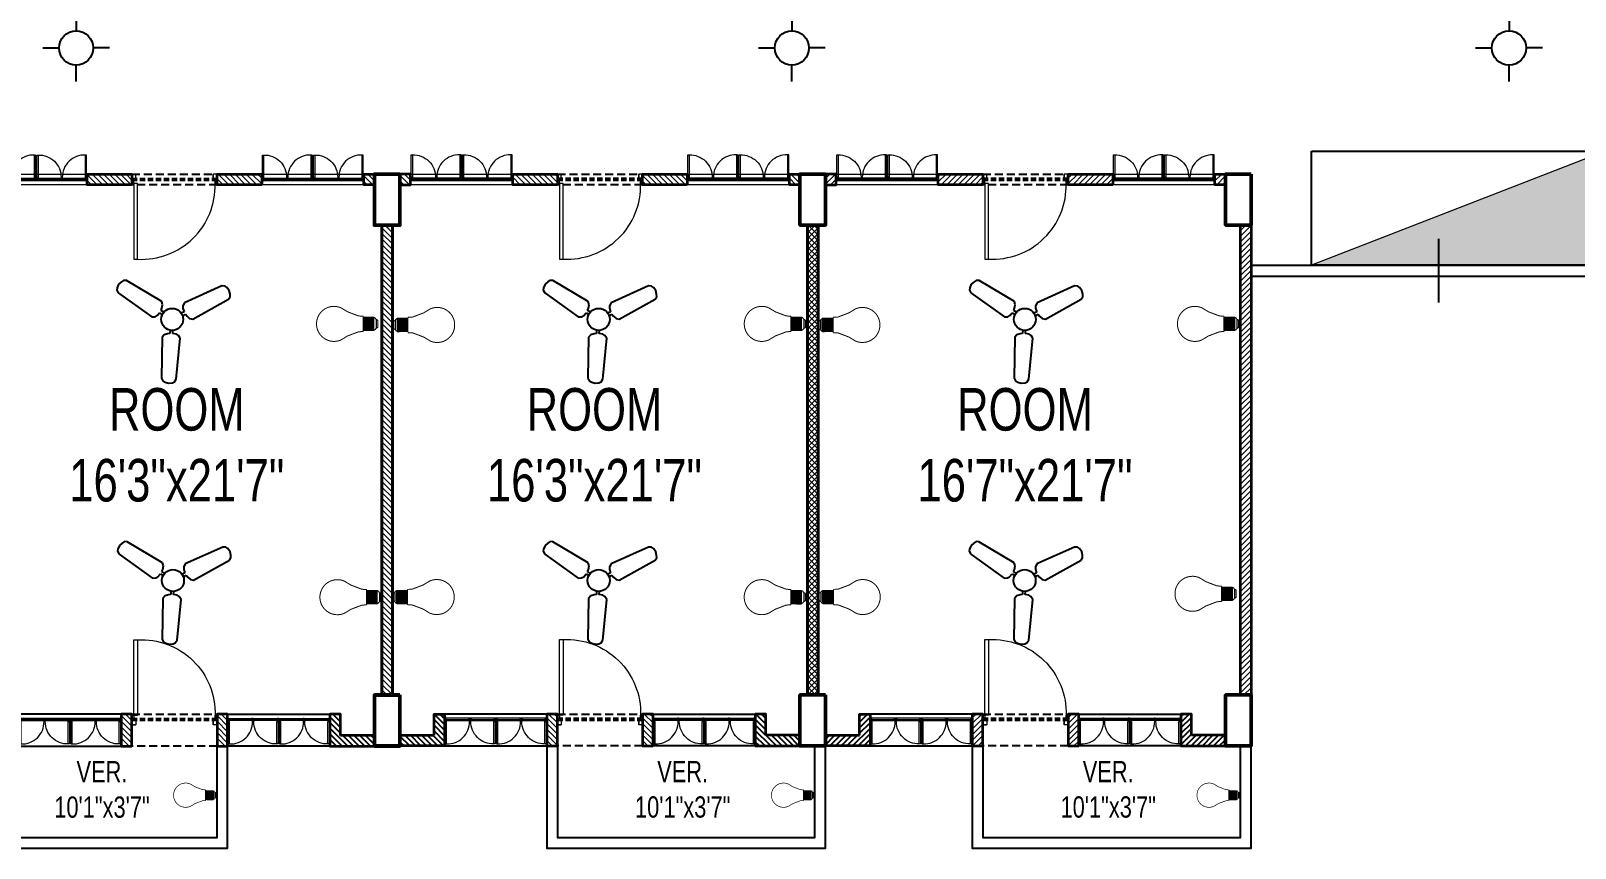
# Model space of a CAD drawing. Header units: inches. Extents: x -20263 to 10253, y -4567 to 3195.
# Drawn here: x 1407 to 2133, y 13 to 398 of the extents above; entities that cross this region are included whole.
import ezdxf

# ---------------------------------------------------------------- set-up
doc = ezdxf.new("R2010")
doc.units = ezdxf.units.IN
doc.header["$MEASUREMENT"] = 0
doc.linetypes.add('ACAD_ISO02W100', pattern=[15, 12, -3])
doc.linetypes.add('DASHED2', pattern=[0.375, 0.25, -0.125])
for name, color, linetype, lineweight in [('A-TEXT', 7, 'Continuous', 5), ('ar-DOOR-WOOD', 44, 'Continuous', 0), ('Main Wall', 250, 'Continuous', 13), ('walll', 7, 'Continuous', 30)]:
    doc.layers.add(name, color=color, linetype=linetype, lineweight=lineweight)
doc.layers.add('hatch brick', color=32, linetype='Continuous', lineweight=0, transparency=0.4)
doc.layers.add('liveline', color=1, linetype='Continuous')
doc.styles.add('SIMPLE', font='romantic.ttf')
pattern_1 = [(45, (-53754.3553, -18626.6694), (-1.325825215, 1.325825215), [])]
pattern_2 = [(45, (-53819.8553, -18628.6694), (-1.325825215, 1.325825215), [])]
pattern_3 = [(45, (-53823.3553, -18628.6694), (-1.325825215, 1.325825215), [])]
pattern_4 = [(45, (-53837.8553, -18628.6694), (-1.325825215, 1.325825215), [])]
pattern_5 = [(45, (-53822.144, -18628.6694), (-1.325825215, 1.325825215), [])]
pattern_6 = [(45, (-53828.3553, -18880.6694), (-1.325825215, 1.325825215), [])]
pattern_7 = [(45, (-53709.3553, -18626.6694), (-1.325825215, 1.325825215), [])]

# ---------------------------------------------------------------- blocks, each defined once
blk = doc.blocks.new('DOOR_45')
at = {"layer": 'ar-DOOR-WOOD'}
for p, q in [((-11008.75, 15426.44), (-11008.75, 15424.44)), ((-10968.75, 15426.44), (-11008.75, 15426.44)), ((-11008.75, 15424.44), (-10968.75, 15424.44)), ((-10968.75, 15427.44), (-10963.75, 15427.44)), ((-10968.75, 15427.44), (-10968.75, 15426.44)), ((-10968.75, 15424.44), (-10968.75, 15426.44)), ((-10968.75, 15426.44), (-10966.75, 15426.44)), ((-10966.75, 15426.44), (-10966.75, 15425.44)), ((-10966.75, 15425.44), (-10963.75, 15425.44)), ((-10963.75, 15427.44), (-10963.75, 15425.44)), ((-10968.75, 15382.44), (-10968.75, 15383.44)), ((-10968.75, 15383.44), (-10966.75, 15383.44)), ((-10966.75, 15384.44), (-10963.75, 15384.44)), ((-10966.75, 15383.44), (-10966.75, 15384.44)), ((-10963.75, 15382.44), (-10963.75, 15384.44)), ((-10968.75, 15382.44), (-10963.75, 15382.44))]:
    blk.add_line(p, q, dxfattribs=at)
for points in [[(-10968.75, 15426.44), (-11008.75, 15426.44), (-11008.75, 15424.44), (-10968.75, 15424.44)], [(-10963.75, 15427.44), (-10968.75, 15427.44), (-10968.75, 15426.44), (-10966.75, 15426.44), (-10966.75, 15425.44), (-10963.75, 15425.44)], [(-10968.75, 15383.44), (-10968.75, 15382.44), (-10963.75, 15382.44), (-10963.75, 15384.44), (-10966.75, 15384.44), (-10966.75, 15383.44)]]:
    blk.add_lwpolyline(points, close=True, dxfattribs=at)
blk.add_arc((-10969.89, 15422.35), 38.92, 176.90834, 271.67702, dxfattribs=at)
blk = doc.blocks.new('DOOR_40')
at = {"layer": 'ar-DOOR-WOOD'}
for p, q in [((-11029.1, 15421.4), (-11064.1, 15421.4)), ((-11064.1, 15421.4), (-11064.1, 15419.4)), ((-11064.1, 15419.4), (-11029.1, 15419.4)), ((-11029.1, 15422.4), (-11024.1, 15422.4)), ((-11029.1, 15422.4), (-11029.1, 15421.4)), ((-11029.1, 15419.4), (-11029.1, 15421.4)), ((-11029.1, 15421.4), (-11027.1, 15421.4)), ((-11027.1, 15421.4), (-11027.1, 15420.4)), ((-11027.1, 15420.4), (-11024.1, 15420.4)), ((-11024.1, 15422.4), (-11024.1, 15420.4)), ((-11029.1, 15383.4), (-11027.1, 15383.4)), ((-11029.1, 15382.4), (-11029.1, 15383.4)), ((-11029.1, 15382.4), (-11024.1, 15382.4)), ((-11027.1, 15383.4), (-11027.1, 15384.4)), ((-11027.1, 15384.4), (-11024.1, 15384.4)), ((-11024.1, 15382.4), (-11024.1, 15384.4))]:
    blk.add_line(p, q, dxfattribs=at)
blk.add_arc((-11029.4, 15418.2), 34.8, 178.03, 270.3561, dxfattribs=at)
blk = doc.blocks.new('room 1')
h = blk.add_hatch()
h.set_pattern_fill('ANSI31', color=256, scale=15)
h.paths.add_polyline_path([(1498318.01, 133229.01), (1498318.01, 133219.01), (1498323.01, 133219.01), (1498323.01, 133234.01), (1498302.01, 133234.01), (1498302.01, 133229.01), (1498302.01, 133229.01)])
h = blk.add_hatch()
h.set_pattern_fill('ANSI31', color=256, scale=15)
h.paths.add_polyline_path([(1498474.01, 133229.01), (1498474.01, 133219.01), (1498469.01, 133219.01), (1498469.01, 133234.01), (1498490.01, 133234.01), (1498490.01, 133229.01), (1498490.01, 133229.01)])
at = {"layer": 'hatch brick'}
h = blk.add_hatch(dxfattribs=at)
h.set_pattern_fill('ANSI31', color=256, scale=15)
h.set_pattern_definition([(45, (69, 2), (-1.3258252147, 1.3258252147), [])])
h.paths.add_polyline_path([(1498376.01, 133234.01), (1498376.01, 133219.01), (1498376.01, 133219.01), (1498371.01, 133219.01), (1498371.01, 133234.01)])
h = blk.add_hatch(dxfattribs=at)
h.set_pattern_fill('ANSI31', color=256, scale=15)
h.set_pattern_definition([(45, (114, 2), (-1.3258252147, 1.3258252147), [])])
h.paths.add_polyline_path([(1498421.01, 133234.01), (1498421.01, 133219.01), (1498421.01, 133219.01), (1498416.01, 133219.01), (1498416.01, 133234.01)])
h = blk.add_hatch(dxfattribs=at)
h.set_pattern_fill('ANSI31', color=256, scale=15)
h.paths.add_polyline_path([(1498298.51, 132989.01), (1498293.51, 132989.01), (1498293.51, 133210.01), (1498298.51, 133210.01)])
h = blk.add_hatch(dxfattribs=at)
h.set_pattern_fill('ANSI31', color=256, scale=15)
h.paths.add_polyline_path([(1498493.51, 132989.01), (1498498.51, 132989.01), (1498498.51, 133210.01), (1498493.51, 133210.01)])
h = blk.add_hatch(dxfattribs=at)
h.set_pattern_fill('ANSI31', color=256, scale=15)
h.set_pattern_definition([(45, (-14.5, 0), (-1.3258252147, 1.3258252147), [])])
h.paths.add_polyline_path([(1498302.01, 132970.01), (1498307.01, 132970.01), (1498307.01, 132965.01), (1498302.01, 132965.01)])
h = blk.add_hatch(dxfattribs=at)
h.set_pattern_fill('ANSI31', color=256, scale=15)
h.set_pattern_definition([(45, (-5, -252), (-1.3258252147, 1.3258252147), [])])
h.paths.add_polyline_path([(1498376.01, 132970.01), (1498355.01, 132970.01), (1498355.01, 132965.01), (1498376.01, 132965.01)])
h = blk.add_hatch(dxfattribs=at)
h.set_pattern_fill('ANSI31', color=256, scale=15)
h.set_pattern_definition([(45, (1.2113, 4e-09), (-1.3258252147, 1.3258252147), [])])
h.paths.add_polyline_path([(1498437.01, 132970.01), (1498416.01, 132970.01), (1498416.01, 132965.01), (1498437.01, 132965.01)])
h = blk.add_hatch(dxfattribs=at)
h.set_pattern_fill('ANSI31', color=256, scale=15)
h.paths.add_polyline_path([(1498490.01, 132970.01), (1498485.01, 132970.01), (1498485.01, 132965.01), (1498490.01, 132965.01)])
for points in [[(1498323.01, 133234.01), (1498371.01, 133234.01), (1498371.01, 133219.01), (1498323.01, 133219.01)], [(1498469.01, 133234.01), (1498421.01, 133234.01), (1498421.01, 133219.01), (1498469.01, 133219.01)]]:
    blk.add_lwpolyline(points, close=True)
at = {"linetype": 'DASHED2', "ltscale": 15}
for points in [[(1498376.01, 133219.01), (1498416.01, 133219.01), (1498416.01, 133234.01), (1498376.01, 133234.01)], [(1498376.01, 132965.01), (1498416.01, 132965.01), (1498416.01, 132970.01), (1498376.01, 132970.01)]]:
    blk.add_lwpolyline(points, close=True, dxfattribs=at)
at = {"layer": 'Main Wall', "color": 1, "lineweight": 50}
for points in [[(1498302.01, 133210.01), (1498290.01, 133210.01), (1498290.01, 133234.01), (1498302.01, 133234.01), (1498302.01, 133210.01)], [(1498502.01, 133210.01), (1498490.01, 133210.01), (1498490.01, 133234.01), (1498502.01, 133234.01), (1498502.01, 133210.01)], [(1498302.01, 132965.01), (1498290.01, 132965.01), (1498290.01, 132989.01), (1498302.01, 132989.01), (1498302.01, 132965.01)], [(1498502.01, 132965.01), (1498490.01, 132965.01), (1498490.01, 132989.01), (1498502.01, 132989.01), (1498502.01, 132965.01)]]:
    blk.add_lwpolyline(points, dxfattribs=at)
at = {"layer": 'Main Wall', "lineweight": 35}
for points in [[(1498318.01, 133229.01), (1498318.01, 133219.01), (1498323.01, 133219.01), (1498323.01, 133234.01), (1498302.01, 133234.01), (1498302.01, 133229.01), (1498302.01, 133229.01), (1498302.01, 133229.01), (1498318.01, 133229.01)], [(1498474.01, 133229.01), (1498474.01, 133219.01), (1498469.01, 133219.01), (1498469.01, 133234.01), (1498490.01, 133234.01), (1498490.01, 133229.01), (1498490.01, 133229.01), (1498490.01, 133229.01), (1498474.01, 133229.01)], [(1498376.01, 132970.01), (1498376.01, 132970.01), (1498355.01, 132970.01), (1498355.01, 132965.01), (1498376.01, 132965.01), (1498376.01, 132970.01)]]:
    blk.add_lwpolyline(points, dxfattribs=at)
for points in [[(1498376.01, 133234.01), (1498376.01, 133219.01), (1498376.01, 133219.01), (1498376.01, 133219.01), (1498371.01, 133219.01), (1498371.01, 133234.01)], [(1498421.01, 133234.01), (1498421.01, 133219.01), (1498421.01, 133219.01), (1498421.01, 133219.01), (1498416.01, 133219.01), (1498416.01, 133234.01)], [(1498298.51, 132989.01), (1498293.51, 132989.01), (1498293.51, 133210.01), (1498298.51, 133210.01)], [(1498493.51, 132989.01), (1498498.51, 132989.01), (1498498.51, 133210.01), (1498493.51, 133210.01)], [(1498302.01, 132970.01), (1498307.01, 132970.01), (1498307.01, 132965.01), (1498302.01, 132965.01)], [(1498437.01, 132970.01), (1498416.01, 132970.01), (1498416.01, 132965.01), (1498437.01, 132965.01)], [(1498490.01, 132970.01), (1498485.01, 132970.01), (1498485.01, 132965.01), (1498490.01, 132965.01)]]:
    blk.add_lwpolyline(points, close=True, dxfattribs=at)
at = {"layer": 'Main Wall', "color": 150}
for points in [[(1498371.01, 133221.01), (1498323.61, 133221.01), (1498323.61, 133222.01), (1498371.01, 133222.01)], [(1498421.01, 133221.01), (1498468.41, 133221.01), (1498468.41, 133222.01), (1498421.01, 133222.01)], [(1498371.01, 133221.01), (1498323.61, 133221.01), (1498323.61, 133221.51), (1498371.01, 133221.51)], [(1498421.01, 133221.01), (1498468.41, 133221.01), (1498468.41, 133221.51), (1498421.01, 133221.51)], [(1498307.01, 132968.01), (1498354.41, 132968.01), (1498354.41, 132967.01), (1498307.01, 132967.01)], [(1498307.01, 132968.01), (1498354.41, 132968.01), (1498354.41, 132967.51), (1498307.01, 132967.51)], [(1498437.61, 132968.01), (1498484.41, 132968.01), (1498484.41, 132967.01), (1498437.61, 132967.01)], [(1498437.61, 132968.01), (1498484.41, 132968.01), (1498484.41, 132967.51), (1498437.61, 132967.51)]]:
    blk.add_lwpolyline(points, close=True, dxfattribs=at)
at = {"layer": 'Main Wall', "color": 150, "linetype": 'DASHED2', "ltscale": 10}
for points in [[(1498376.01, 133222.01), (1498416.01, 133222.01), (1498416.01, 133221.01), (1498376.01, 133221.01)], [(1498376.01, 133222.01), (1498416.01, 133222.01), (1498416.01, 133221.51), (1498376.01, 133221.51)], [(1498376.01, 132968.01), (1498416.01, 132968.01), (1498416.01, 132967.01), (1498376.01, 132967.01)], [(1498376.01, 132968.01), (1498416.01, 132968.01), (1498416.01, 132967.51), (1498376.01, 132967.51)]]:
    blk.add_lwpolyline(points, close=True, dxfattribs=at)
at = {"layer": 'Main Wall'}
for points in [[(1498307.01, 132965.01), (1498355.01, 132965.01), (1498355.01, 132970.01), (1498307.01, 132970.01)], [(1498437.01, 132965.01), (1498485.01, 132965.01), (1498485.01, 132970.01), (1498437.01, 132970.01)]]:
    blk.add_lwpolyline(points, close=True, dxfattribs=at)
at = {"layer": 'Main Wall', "extrusion": (0, 0, -1)}
for name, p, xscale, yscale, zscale, rotation in [('DOOR_40', (-1502949.75, 129913.77), 0.2999999999999545, 0.2999999999999545, -0.2999999999999545, 270), ('DOOR_40', (-1502973.75, 129913.77), 0.2999999999999545, 0.2999999999999545, -0.2999999999999545, 270), ('DOOR_40', (-1493818.28, 129913.77), -0.2999999999999545, 0.2999999999999545, -0.2999999999999545, 90), ('DOOR_40', (-1493842.28, 129913.77), -0.2999999999999545, 0.2999999999999545, -0.2999999999999545, 90), ('DOOR_45', (-1512089.3, 142969.57), -0.8888888888889142, 0.8888888888889142, -0.8888888888889142, 270), ('DOOR_45', (-1512089.3, 123219.46), 0.8888888888889142, 0.8888888888889142, -0.8888888888889142, 270), ('DOOR_40', (-1493704.28, 136275.25), 0.2999999999999545, 0.2999999999999545, -0.2999999999999545, 90), ('DOOR_40', (-1493728.28, 136275.25), 0.2999999999999545, 0.2999999999999545, -0.2999999999999545, 90), ('DOOR_40', (-1493834.28, 136275.25), 0.2999999999999545, 0.2999999999999545, -0.2999999999999545, 90), ('DOOR_40', (-1493858.28, 136275.25), 0.2999999999999545, 0.2999999999999545, -0.2999999999999545, 90)]:
    blk.add_blockref(name, p, dxfattribs=dict(at, xscale=xscale, yscale=yscale, zscale=zscale, rotation=rotation))
at = {"layer": 'Main Wall'}
for p, xscale, yscale, zscale, rotation in [((1493720.28, 129913.77), 0.2999999999999545, 0.2999999999999545, 0.2999999999999545, 270), ((1493744.28, 129913.77), 0.2999999999999545, 0.2999999999999545, 0.2999999999999545, 270), ((1503047.75, 129913.77), -0.2999999999999545, 0.2999999999999545, 0.2999999999999546, 90), ((1503071.75, 129913.77), -0.2999999999999545, 0.2999999999999545, 0.2999999999999546, 90), ((1502933.75, 136275.25), 0.2999999999999546, 0.2999999999999546, 0.2999999999999546, 90), ((1502957.75, 136275.25), 0.2999999999999546, 0.2999999999999546, 0.2999999999999546, 90), ((1503063.75, 136275.25), 0.2999999999999546, 0.2999999999999546, 0.2999999999999546, 90), ((1503087.75, 136275.25), 0.2999999999999546, 0.2999999999999546, 0.2999999999999546, 90)]:
    blk.add_blockref('DOOR_40', p, dxfattribs=dict(at, xscale=xscale, yscale=yscale, zscale=zscale, rotation=rotation))
blk = doc.blocks.new('LED')
for p, q in [((-12.1, -25.6), (11.9, -25.6)), ((-11.6, -7.7), (11.7, -7.7)), ((-11.6, -11), (11.7, -9.6)), ((-11.6, -13.3), (11.7, -11.8)), ((-11.5, -15.5), (11.8, -14.1)), ((-11.3, -17.8), (11.9, -16.3)), ((-11.2, -20), (12.1, -18.6)), ((-11.2, -22.2), (12.1, -20.8)), ((-11.2, -24.5), (12.1, -23.1))]:
    blk.add_line(p, q)
at = {"lineweight": 9}
blk.add_line((7.8, -3.1), (-7.8, -3.1), dxfattribs=at)
for points, const_width in [([(5.3, 0), (5.4, 0), (5.7, 0), (6.1, -0.1), (6.6, -0.3), (7, -0.6), (7.2, -0.9), (7.4, -1.2), (7.5, -1.5), (7.7, -2), (7.7, -2.5), (7.8, -3.1), (7.7, -2.5), (7.7, -2), (7.5, -1.5), (7.4, -1.2), (7.2, -0.9), (7, -0.6), (6.6, -0.3), (6.1, -0.1), (5.7, 0), (5.4, 0), (5.3, 0), (-5.3, 0), (-5.4, 0), (-5.5, 0), (-5.8, 0), (-6.1, -0.1), (-6.4, -0.2), (-6.7, -0.5), (-7, -0.7), (-7.3, -1.1), (-7.6, -1.7), (-7.7, -2.3), (-7.8, -3.1), (-7.8, -3.1), (-7.9, -3.2), (-8.1, -3.2), (-8.3, -3.3), (-8.9, -3.6), (-9.6, -4.1), (-10.3, -4.7), (-11, -5.4), (-11.2, -5.9), (-11.4, -6.4), (-11.6, -7), (-11.6, -7.7), (-12.2, -7.7), (-12.1, -26)], 2), ([(-5.3, 0), (-5.4, 0), (-5.5, 0), (-5.8, 0), (-6.1, -0.1), (-6.4, -0.2), (-6.7, -0.5), (-7, -0.7), (-7.3, -1.1), (-7.6, -1.7), (-7.7, -2.3), (-7.8, -3.1)], 1), ([(-0.1, -111.1), (-0.2, -111.1), (-1, -111.1), (-1.8, -111.1), (-2.6, -111.1), (-3.4, -111), (-4.2, -110.9), (-5, -110.8), (-5.8, -110.6), (-6.6, -110.5), (-7.4, -110.3), (-8.1, -110.1), (-8.9, -109.9), (-9.6, -109.7), (-10.4, -109.5), (-11.1, -109.2), (-11.8, -108.9), (-12.5, -108.7), (-13.2, -108.3), (-13.9, -108), (-14.6, -107.7), (-15.3, -107.3), (-16, -106.9), (-16.6, -106.6), (-17.3, -106.2), (-17.9, -105.7), (-18.5, -105.3), (-19.2, -104.8), (-19.8, -104.4), (-20.4, -103.9), (-20.9, -103.4), (-21.5, -102.9), (-22.1, -102.4), (-22.6, -101.9), (-23.1, -101.3), (-23.7, -100.8), (-24.2, -100.2), (-24.6, -99.6), (-25.1, -99), (-25.6, -98.4), (-26, -97.8), (-26.5, -97.2), (-26.9, -96.5), (-27.3, -95.9), (-27.7, -95.2), (-28.1, -94.6), (-28.4, -93.9), (-28.8, -93.2), (-29.1, -92.5), (-29.4, -91.8), (-29.7, -91.1), (-30, -90.4), (-30.2, -89.6), (-30.5, -88.9), (-30.7, -88.1), (-30.9, -87.4), (-31.1, -86.6), (-31.2, -85.9), (-31.4, -85.1), (-31.5, -84.3), (-31.6, -83.5), (-31.7, -82.7), (-31.8, -81.9), (-31.8, -81.1), (-31.9, -80.3), (-31.9, -79.5), (-31.9, -78.2), (-31.8, -77), (-31.7, -75.8), (-31.5, -74.6), (-31.3, -73.4), (-31.1, -72.2), (-30.8, -71.1), (-30.4, -69.9), (-30, -68.8), (-29.6, -67.7), (-29.2, -66.6), (-22.1, -55), (-14.6, -35.3), (-14.1, -29.7), (-14.1, -27.1), (-12.1, -25.6)], 1.8), ([(-0.1, -111.1), (0, -111.1), (0.8, -111.1), (1.6, -111.1), (2.5, -111.1), (3.3, -111), (4, -110.9), (4.8, -110.8), (5.6, -110.6), (6.4, -110.5), (7.2, -110.3), (7.9, -110.1), (8.7, -109.9), (9.4, -109.7), (10.2, -109.5), (10.9, -109.2), (11.6, -108.9), (12.3, -108.7), (13, -108.3), (13.7, -108), (14.4, -107.7), (15.1, -107.3), (15.8, -106.9), (16.4, -106.6), (17.1, -106.2), (17.7, -105.7), (18.3, -105.3), (19, -104.8), (19.6, -104.4), (20.2, -103.9), (20.7, -103.4), (21.3, -102.9), (21.9, -102.4), (22.4, -101.9), (22.9, -101.3), (23.5, -100.8), (24, -100.2), (24.5, -99.6), (24.9, -99), (25.4, -98.4), (25.8, -97.8), (26.3, -97.2), (26.7, -96.5), (27.1, -95.9), (27.5, -95.2), (27.9, -94.6), (28.2, -93.9), (28.6, -93.2), (28.9, -92.5), (29.2, -91.8), (29.5, -91.1), (29.8, -90.4), (30, -89.6), (30.3, -88.9), (30.5, -88.1), (30.7, -87.4), (30.9, -86.6), (31, -85.9), (31.2, -85.1), (31.3, -84.3), (31.4, -83.5), (31.5, -82.7), (31.6, -81.9), (31.6, -81.1), (31.7, -80.3), (31.7, -79.5), (31.7, -78.2), (31.6, -77), (31.5, -75.8), (31.3, -74.6), (31.1, -73.4), (30.9, -72.2), (30.6, -71.1), (30.2, -69.9), (29.9, -68.8), (29.4, -67.7), (29, -66.6), (21.9, -55), (14.4, -35.3), (13.9, -29.7), (13.9, -27.1), (11.9, -25.6)], 1.8), ([(11.9, -26.1), (11.9, -7.7), (11.7, -7.7), (11.6, -7), (11.4, -6.4), (11.2, -5.9), (11, -5.4), (10.3, -4.7), (9.6, -4.1), (8.9, -3.6), (8.3, -3.3), (7.9, -3.2), (7.8, -3.1), (7.8, -3.1)], 2)]:
    blk.add_lwpolyline(points, dxfattribs=dict(const_width=const_width))
at = {"color": 7, "lineweight": 20}
blk.add_open_spline([(-9.8, -25.6), (-9.8, -25.6), (9.4, -25.6), (9.4, -25.6)], degree=3, dxfattribs=at)
blk = doc.blocks.new('6')
at = {"color": 7}
for p, q in [((3322, -2211), (3285, -2228)), ((3359, -2211), (3322, -2211)), ((3387, -2215), (3359, -2211)), ((3407, -2236), (3387, -2215)), ((3268, -2243), (3260, -2275)), ((3260, -2275), (3351, -2687)), ((3285, -2228), (3268, -2243)), ((3533, -2638), (3407, -2236)), ((3351, -2687), (3378, -2709)), ((3468, -2701), (3489, -2690)), ((3489, -2690), (3518, -2669)), ((3518, -2669), (3533, -2638)), ((3378, -2709), (3403, -2714)), ((3403, -2714), (3440, -2709)), ((3440, -2709), (3450, -2742)), ((3477, -2735), (3468, -2701)), ((3649, -2835), (3635, -2869)), ((3666, -2816), (3649, -2835)), ((3699, -2804), (3666, -2816)), ((4101, -2931), (3699, -2804)), ((3291, -2913), (3005, -3223)), ((3325, -2910), (3291, -2913)), ((3357, -2925), (3325, -2910)), ((3378, -2938), (3357, -2925)), ((3403, -2913), (3378, -2938)), ((3399, -2958), (3423, -2933)), ((3422, -2988), (3399, -2958)), ((3429, -3011), (3422, -2988)), ((3424, -3046), (3429, -3011)), ((3594, -2888), (3628, -2897)), ((3635, -2869), (3601, -2861)), ((3628, -2897), (3627, -2922)), ((3627, -2922), (3631, -2958)), ((3631, -2958), (3650, -2985)), ((3650, -2985), (4061, -3078)), ((4124, -2954), (4101, -2931)), ((4129, -2976), (4124, -2954)), ((4125, -3016), (4129, -2976)), ((3113, -3331), (3424, -3046)), ((4061, -3078), (4089, -3071)), ((4089, -3071), (4107, -3048)), ((4107, -3048), (4125, -3016)), ((3005, -3223), (2997, -3251)), ((2997, -3251), (3008, -3278)), ((3008, -3278), (3026, -3309)), ((3026, -3309), (3059, -3333)), ((3059, -3333), (3081, -3340)), ((3081, -3340), (3113, -3331))]:
    blk.add_line(p, q, dxfattribs=at)
blk.add_circle((3491, -2846), 113, dxfattribs=at)

msp = doc.modelspace()

# ---------------------------------------------------------------- hatches: boundary and pattern name
h = msp.add_hatch()
h.set_pattern_fill('ANSI31', color=256, scale=15)
h.set_pattern_definition(pattern_3)
h.paths.add_polyline_path([(1796.797, 66.312), (1796.797, 76.312), (1801.797, 76.312), (1801.797, 61.312), (1780.797, 61.312), (1780.797, 66.312), (1780.797, 66.312)])
h = msp.add_hatch()
h.set_pattern_fill('ANSI31', color=256, scale=15)
h.set_pattern_definition(pattern_3)
h.paths.add_polyline_path([(1796.797, 66.312), (1796.797, 76.312), (1801.797, 76.312), (1801.797, 61.312), (1780.797, 61.312), (1780.797, 66.312), (1780.797, 66.312)])
h = msp.add_hatch()
h.set_pattern_fill('ANSI31', color=256, scale=15)
h.set_pattern_definition(pattern_3)
h.paths.add_polyline_path([(1952.797, 66.312), (1952.797, 76.312), (1947.797, 76.312), (1947.797, 61.312), (1968.797, 61.312), (1968.797, 66.312), (1968.797, 66.312)])
h = msp.add_hatch()
h.set_pattern_fill('ANSI31', color=256, scale=15)
h.set_pattern_definition(pattern_3)
h.paths.add_polyline_path([(1952.797, 66.312), (1952.797, 76.312), (1947.797, 76.312), (1947.797, 61.312), (1968.797, 61.312), (1968.797, 66.312), (1968.797, 66.312)])
at = {"layer": 'hatch brick'}
h = msp.add_hatch(dxfattribs=at)
h.set_pattern_fill('ANSI31', color=256, scale=15)
h.set_pattern_definition(pattern_4)
h.paths.add_polyline_path([(1780.797, 325.312), (1785.797, 325.312), (1785.797, 330.312), (1780.797, 330.312)])
h = msp.add_hatch(dxfattribs=at)
h.set_pattern_fill('ANSI31', color=256, scale=15)
h.set_pattern_definition(pattern_4)
h.paths.add_polyline_path([(1780.797, 325.312), (1785.797, 325.312), (1785.797, 330.312), (1780.797, 330.312)])
h = msp.add_hatch(dxfattribs=at)
h.set_pattern_fill('ANSI31', color=256, scale=15)
h.set_pattern_definition(pattern_6)
h.paths.add_polyline_path([(1854.797, 325.312), (1833.797, 325.312), (1833.797, 330.312), (1854.797, 330.312)])
h = msp.add_hatch(dxfattribs=at)
h.set_pattern_fill('ANSI31', color=256, scale=15)
h.set_pattern_definition(pattern_6)
h.paths.add_polyline_path([(1854.797, 325.312), (1833.797, 325.312), (1833.797, 330.312), (1854.797, 330.312)])
h = msp.add_hatch(dxfattribs=at)
h.set_pattern_fill('ANSI31', color=256, scale=15)
h.set_pattern_definition(pattern_5)
h.paths.add_polyline_path([(1915.797, 325.312), (1894.797, 325.312), (1894.797, 330.312), (1915.797, 330.312)])
h = msp.add_hatch(dxfattribs=at)
h.set_pattern_fill('ANSI31', color=256, scale=15)
h.set_pattern_definition(pattern_5)
h.paths.add_polyline_path([(1915.797, 325.312), (1894.797, 325.312), (1894.797, 330.312), (1915.797, 330.312)])
h = msp.add_hatch(dxfattribs=at)
h.set_pattern_fill('ANSI31', color=256, scale=15)
h.set_pattern_definition(pattern_3)
h.paths.add_polyline_path([(1968.797, 325.312), (1963.797, 325.312), (1963.797, 330.312), (1968.797, 330.312)])
h = msp.add_hatch(dxfattribs=at)
h.set_pattern_fill('ANSI31', color=256, scale=15)
h.set_pattern_definition(pattern_3)
h.paths.add_polyline_path([(1968.797, 325.312), (1963.797, 325.312), (1963.797, 330.312), (1968.797, 330.312)])
h = msp.add_hatch(dxfattribs=at)
h.set_pattern_fill('ANSI31', color=256, scale=15)
h.set_pattern_definition(pattern_3)
h.paths.add_polyline_path([(1777.297, 306.312), (1772.297, 306.312), (1772.297, 85.312), (1777.297, 85.312)])
h = msp.add_hatch(dxfattribs=at)
h.set_pattern_fill('ANSI31', color=256, scale=15)
h.set_pattern_definition(pattern_3)
h.paths.add_polyline_path([(1777.297, 306.312), (1772.297, 306.312), (1772.297, 85.312), (1777.297, 85.312)])
h = msp.add_hatch(dxfattribs=at)
h.set_pattern_fill('ANSI31', color=256, scale=15)
h.set_pattern_definition(pattern_2)
h.paths.add_polyline_path([(1975.797, 306.312), (1980.797, 306.312), (1980.797, 85.312), (1975.797, 85.312)])
h = msp.add_hatch(dxfattribs=at)
h.set_pattern_fill('ANSI31', color=256, scale=15)
h.set_pattern_definition(pattern_2)
h.paths.add_polyline_path([(1975.797, 306.312), (1980.797, 306.312), (1980.797, 85.312), (1975.797, 85.312)])
h = msp.add_hatch(dxfattribs=at)
h.set_pattern_fill('ANSI31', color=256, scale=15)
h.set_pattern_definition(pattern_1)
h.paths.add_polyline_path([(1854.797, 61.312), (1854.797, 76.312), (1854.797, 76.312), (1849.797, 76.312), (1849.797, 61.312)])
h = msp.add_hatch(dxfattribs=at)
h.set_pattern_fill('ANSI31', color=256, scale=15)
h.set_pattern_definition(pattern_1)
h.paths.add_polyline_path([(1854.797, 61.312), (1854.797, 76.312), (1854.797, 76.312), (1849.797, 76.312), (1849.797, 61.312)])
h = msp.add_hatch(dxfattribs=at)
h.set_pattern_fill('ANSI31', color=256, scale=15)
h.set_pattern_definition(pattern_7)
h.paths.add_polyline_path([(1899.797, 61.312), (1899.797, 76.312), (1899.797, 76.312), (1894.797, 76.312), (1894.797, 61.312)])
h = msp.add_hatch(dxfattribs=at)
h.set_pattern_fill('ANSI31', color=256, scale=15)
h.set_pattern_definition(pattern_7)
h.paths.add_polyline_path([(1899.797, 61.312), (1899.797, 76.312), (1899.797, 76.312), (1894.797, 76.312), (1894.797, 61.312)])
at = {"layer": 'walll', "linetype": 'ACAD_ISO02W100', "lineweight": 20}
h = msp.add_hatch(color=7, dxfattribs=at)
h.dxf.hatch_style = 1
h.paths.add_polyline_path([(2147.178, 287.489), (2147.178, 341.03), (2009.208, 287.489)])

# ---------------------------------------------------------------- linework, layer by layer
at = {"color": 30, "true_color": 0xf8991e}
for p, q in [((1428.592, 405.349), (1428.592, 397.661)), ((1428.592, 405.349), (1428.592, 397.661)), ((1764.983, 405.349), (1764.983, 397.661)), ((1764.983, 405.349), (1764.983, 397.661)), ((2102.07, 405.349), (2102.07, 397.661)), ((2102.07, 405.349), (2102.07, 397.661)), ((1412.871, 389.628), (1420.559, 389.628)), ((1412.871, 389.628), (1420.559, 389.628)), ((1444.314, 389.628), (1436.626, 389.628)), ((1444.314, 389.628), (1436.626, 389.628)), ((1749.262, 389.628), (1756.949, 389.628)), ((1749.262, 389.628), (1756.949, 389.628)), ((1780.704, 389.628), (1773.017, 389.628)), ((1780.704, 389.628), (1773.017, 389.628)), ((2086.348, 389.628), (2094.036, 389.628)), ((2086.348, 389.628), (2094.036, 389.628)), ((2117.791, 389.628), (2110.103, 389.628)), ((2117.791, 389.628), (2110.103, 389.628)), ((1428.592, 373.906), (1428.592, 381.594)), ((1428.592, 373.906), (1428.592, 381.594)), ((1764.983, 373.906), (1764.983, 381.594)), ((1764.983, 373.906), (1764.983, 381.594)), ((2102.07, 373.906), (2102.07, 381.594)), ((2102.07, 373.906), (2102.07, 381.594))]:
    msp.add_line(p, q, dxfattribs=at)
at = {"color": 7, "lineweight": 20}
msp.add_line((2147.178, 341.03), (2009.208, 287.489), dxfattribs=at)
at = {"color": 7, "lineweight": -3}
msp.add_lwpolyline([(2009.208, 341.03), (2147.178, 341.03), (2147.178, 287.489), (2009.208, 287.489)], close=True, dxfattribs=at)
at = {"linetype": 'DASHED2', "ltscale": 15}
for points in [[(1854.797, 330.312), (1894.797, 330.312), (1894.797, 325.312), (1854.797, 325.312)], [(1854.797, 330.312), (1894.797, 330.312), (1894.797, 325.312), (1854.797, 325.312)], [(1854.797, 76.312), (1894.797, 76.312), (1894.797, 61.312), (1854.797, 61.312)], [(1854.797, 76.312), (1894.797, 76.312), (1894.797, 61.312), (1854.797, 61.312)]]:
    msp.add_lwpolyline(points, close=True, dxfattribs=at)
for points in [[(1980.797, 282.249), (2168.797, 282.249), (2168.797, 287.249), (1980.797, 287.249)], [(1980.797, 282.249), (2168.797, 282.249), (2168.797, 287.249), (1980.797, 287.249)], [(1801.797, 61.312), (1849.797, 61.312), (1849.797, 76.312), (1801.797, 76.312)], [(1801.797, 61.312), (1849.797, 61.312), (1849.797, 76.312), (1801.797, 76.312)], [(1947.797, 61.312), (1899.797, 61.312), (1899.797, 76.312), (1947.797, 76.312)], [(1947.797, 61.312), (1899.797, 61.312), (1899.797, 76.312), (1947.797, 76.312)]]:
    msp.add_lwpolyline(points, close=True)
for points in [[(1368.797, 61.249), (1368.797, 13.249), (1499.797, 13.249), (1499.797, 61.249)], [(1368.797, 61.249), (1368.797, 13.249), (1499.797, 13.249), (1499.797, 61.249)], [(1373.797, 61.249), (1373.797, 18.249), (1494.797, 18.249), (1494.797, 61.249)], [(1373.797, 61.249), (1373.797, 18.249), (1494.797, 18.249), (1494.797, 61.249)], [(1649.797, 61.312), (1649.797, 13.312), (1780.797, 13.312), (1780.797, 61.312)], [(1649.797, 61.312), (1649.797, 13.312), (1780.797, 13.312), (1780.797, 61.312)], [(1654.797, 61.312), (1654.797, 18.312), (1775.797, 18.312), (1775.797, 61.312)], [(1654.797, 61.312), (1654.797, 18.312), (1775.797, 18.312), (1775.797, 61.312)], [(1849.797, 61.312), (1849.797, 13.312), (1980.797, 13.312), (1980.797, 61.312)], [(1849.797, 61.312), (1849.797, 13.312), (1980.797, 13.312), (1980.797, 61.312)], [(1854.797, 61.312), (1854.797, 18.312), (1975.797, 18.312), (1975.797, 61.312)], [(1854.797, 61.312), (1854.797, 18.312), (1975.797, 18.312), (1975.797, 61.312)]]:
    msp.add_lwpolyline(points)
at = {"color": 30, "true_color": 0xf8991e}
for centre in [(1428.592, 389.628), (1428.592, 389.628), (1764.983, 389.628), (1764.983, 389.628), (2102.07, 389.628), (2102.07, 389.628)]:
    msp.add_circle(centre, 8.034, dxfattribs=at)
at = {"layer": 'liveline'}
msp.add_line((2068.861, 299.917), (2068.861, 269.917), dxfattribs=at)
at = {"layer": 'Main Wall', "color": 1, "lineweight": 50}
for points in [[(1780.797, 330.312), (1768.797, 330.312), (1768.797, 306.312), (1780.797, 306.312), (1780.797, 330.312)], [(1780.797, 330.312), (1768.797, 330.312), (1768.797, 306.312), (1780.797, 306.312), (1780.797, 330.312)], [(1980.797, 330.312), (1968.797, 330.312), (1968.797, 306.312), (1980.797, 306.312), (1980.797, 330.312)], [(1980.797, 330.312), (1968.797, 330.312), (1968.797, 306.312), (1980.797, 306.312), (1980.797, 330.312)], [(1780.797, 85.312), (1768.797, 85.312), (1768.797, 61.312), (1780.797, 61.312), (1780.797, 85.312)], [(1780.797, 85.312), (1768.797, 85.312), (1768.797, 61.312), (1780.797, 61.312), (1780.797, 85.312)], [(1980.797, 85.312), (1968.797, 85.312), (1968.797, 61.312), (1980.797, 61.312), (1980.797, 85.312)], [(1980.797, 85.312), (1968.797, 85.312), (1968.797, 61.312), (1980.797, 61.312), (1980.797, 85.312)]]:
    msp.add_lwpolyline(points, dxfattribs=at)
at = {"layer": 'Main Wall', "lineweight": 35}
for points in [[(1780.797, 325.312), (1785.797, 325.312), (1785.797, 330.312), (1780.797, 330.312)], [(1780.797, 325.312), (1785.797, 325.312), (1785.797, 330.312), (1780.797, 330.312)], [(1915.797, 325.312), (1894.797, 325.312), (1894.797, 330.312), (1915.797, 330.312)], [(1915.797, 325.312), (1894.797, 325.312), (1894.797, 330.312), (1915.797, 330.312)], [(1968.797, 325.312), (1963.797, 325.312), (1963.797, 330.312), (1968.797, 330.312)], [(1968.797, 325.312), (1963.797, 325.312), (1963.797, 330.312), (1968.797, 330.312)], [(1777.297, 306.312), (1772.297, 306.312), (1772.297, 85.312), (1777.297, 85.312)], [(1777.297, 306.312), (1772.297, 306.312), (1772.297, 85.312), (1777.297, 85.312)], [(1975.797, 306.312), (1980.797, 306.312), (1980.797, 85.312), (1975.797, 85.312)], [(1975.797, 306.312), (1980.797, 306.312), (1980.797, 85.312), (1975.797, 85.312)], [(1854.797, 61.312), (1854.797, 76.312), (1854.797, 76.312), (1854.797, 76.312), (1849.797, 76.312), (1849.797, 61.312)], [(1854.797, 61.312), (1854.797, 76.312), (1854.797, 76.312), (1854.797, 76.312), (1849.797, 76.312), (1849.797, 61.312)], [(1899.797, 61.312), (1899.797, 76.312), (1899.797, 76.312), (1899.797, 76.312), (1894.797, 76.312), (1894.797, 61.312)], [(1899.797, 61.312), (1899.797, 76.312), (1899.797, 76.312), (1899.797, 76.312), (1894.797, 76.312), (1894.797, 61.312)]]:
    msp.add_lwpolyline(points, close=True, dxfattribs=at)
at = {"layer": 'Main Wall'}
for points in [[(1785.797, 330.312), (1833.797, 330.312), (1833.797, 325.312), (1785.797, 325.312)], [(1785.797, 330.312), (1833.797, 330.312), (1833.797, 325.312), (1785.797, 325.312)], [(1915.797, 330.312), (1963.797, 330.312), (1963.797, 325.312), (1915.797, 325.312)], [(1915.797, 330.312), (1963.797, 330.312), (1963.797, 325.312), (1915.797, 325.312)]]:
    msp.add_lwpolyline(points, close=True, dxfattribs=at)
at = {"layer": 'Main Wall', "color": 150}
for points in [[(1785.797, 327.312), (1833.197, 327.312), (1833.197, 328.312), (1785.797, 328.312)], [(1785.797, 327.312), (1833.197, 327.312), (1833.197, 328.312), (1785.797, 328.312)], [(1785.797, 327.312), (1833.197, 327.312), (1833.197, 327.812), (1785.797, 327.812)], [(1785.797, 327.312), (1833.197, 327.312), (1833.197, 327.812), (1785.797, 327.812)], [(1916.397, 327.312), (1963.197, 327.312), (1963.197, 328.312), (1916.397, 328.312)], [(1916.397, 327.312), (1963.197, 327.312), (1963.197, 328.312), (1916.397, 328.312)], [(1916.397, 327.312), (1963.197, 327.312), (1963.197, 327.812), (1916.397, 327.812)], [(1916.397, 327.312), (1963.197, 327.312), (1963.197, 327.812), (1916.397, 327.812)], [(1849.797, 74.312), (1802.397, 74.312), (1802.397, 73.312), (1849.797, 73.312)], [(1849.797, 74.312), (1802.397, 74.312), (1802.397, 73.812), (1849.797, 73.812)], [(1849.797, 74.312), (1802.397, 74.312), (1802.397, 73.312), (1849.797, 73.312)], [(1849.797, 74.312), (1802.397, 74.312), (1802.397, 73.812), (1849.797, 73.812)], [(1899.797, 74.312), (1947.197, 74.312), (1947.197, 73.312), (1899.797, 73.312)], [(1899.797, 74.312), (1947.197, 74.312), (1947.197, 73.812), (1899.797, 73.812)], [(1899.797, 74.312), (1947.197, 74.312), (1947.197, 73.312), (1899.797, 73.312)], [(1899.797, 74.312), (1947.197, 74.312), (1947.197, 73.812), (1899.797, 73.812)]]:
    msp.add_lwpolyline(points, close=True, dxfattribs=at)
at = {"layer": 'Main Wall', "lineweight": 35}
for points in [[(1854.797, 325.312), (1854.797, 325.312), (1833.797, 325.312), (1833.797, 330.312), (1854.797, 330.312), (1854.797, 325.312)], [(1854.797, 325.312), (1854.797, 325.312), (1833.797, 325.312), (1833.797, 330.312), (1854.797, 330.312), (1854.797, 325.312)], [(1796.797, 66.312), (1796.797, 76.312), (1801.797, 76.312), (1801.797, 61.312), (1780.797, 61.312), (1780.797, 66.312), (1780.797, 66.312), (1780.797, 66.312), (1796.797, 66.312)], [(1796.797, 66.312), (1796.797, 76.312), (1801.797, 76.312), (1801.797, 61.312), (1780.797, 61.312), (1780.797, 66.312), (1780.797, 66.312), (1780.797, 66.312), (1796.797, 66.312)], [(1952.797, 66.312), (1952.797, 76.312), (1947.797, 76.312), (1947.797, 61.312), (1968.797, 61.312), (1968.797, 66.312), (1968.797, 66.312), (1968.797, 66.312), (1952.797, 66.312)], [(1952.797, 66.312), (1952.797, 76.312), (1947.797, 76.312), (1947.797, 61.312), (1968.797, 61.312), (1968.797, 66.312), (1968.797, 66.312), (1968.797, 66.312), (1952.797, 66.312)]]:
    msp.add_lwpolyline(points, dxfattribs=at)
at = {"layer": 'Main Wall', "color": 150, "linetype": 'DASHED2', "ltscale": 10}
for points in [[(1854.797, 327.312), (1894.797, 327.312), (1894.797, 328.312), (1854.797, 328.312)], [(1854.797, 327.312), (1894.797, 327.312), (1894.797, 328.312), (1854.797, 328.312)], [(1854.797, 327.312), (1894.797, 327.312), (1894.797, 327.812), (1854.797, 327.812)], [(1854.797, 327.312), (1894.797, 327.312), (1894.797, 327.812), (1854.797, 327.812)], [(1854.797, 73.312), (1894.797, 73.312), (1894.797, 74.312), (1854.797, 74.312)], [(1854.797, 73.312), (1894.797, 73.312), (1894.797, 74.312), (1854.797, 74.312)], [(1854.797, 73.312), (1894.797, 73.312), (1894.797, 73.812), (1854.797, 73.812)], [(1854.797, 73.312), (1894.797, 73.312), (1894.797, 73.812), (1854.797, 73.812)]]:
    msp.add_lwpolyline(points, close=True, dxfattribs=at)

# ---------------------------------------------------------------- block references
at = {"xscale": -1, "rotation": 180}
for p in [(-1496921.217, 133295.262), (-1496921.217, 133295.262), (-1496721.217, 133295.325), (-1496721.217, 133295.325)]:
    msp.add_blockref('room 1', p, dxfattribs=at)
at = {"color": 40, "true_color": 0xf8d731, "xscale": 0.04578869434389712, "yscale": 0.04578869434389712, "zscale": 0.04578869434389712, "rotation": 41.8550425353075}
for p in [(1267.716, 252.36), (1267.716, 252.36), (1468.162, 252.36), (1468.162, 252.36), (1668.477, 252.36), (1668.477, 252.36), (1268.079, 129.528), (1268.079, 129.528), (1468.161, 129.528), (1468.161, 129.528), (1668.366, 129.528), (1668.366, 129.528)]:
    msp.add_blockref('6', p, dxfattribs=at)
at = {"color": 1}
for p, xscale, yscale, zscale, rotation in [((1570.362, 259.863), -0.2590482185936613, 0.2590482185936613, 0.2590482185936613, 270), ((1570.362, 259.863), -0.2590482185936613, 0.2590482185936613, 0.2590482185936613, 270), ((1577.712, 259.355), 0.2590482185936613, 0.2590482185936613, 0.2590482185936613, 90), ((1577.712, 259.355), 0.2590482185936613, 0.2590482185936613, 0.2590482185936613, 90), ((1771.411, 259.863), -0.2590482185936613, 0.2590482185936613, 0.2590482185936613, 270), ((1771.411, 259.863), -0.2590482185936613, 0.2590482185936613, 0.2590482185936613, 270), ((1777.569, 259.355), 0.2590482185936613, 0.2590482185936613, 0.2590482185936613, 90), ((1777.569, 259.355), 0.2590482185936613, 0.2590482185936613, 0.2590482185936613, 90), ((1974.985, 259.863), -0.2590482185936613, 0.2590482185936613, 0.2590482185936613, 270), ((1974.985, 259.863), -0.2590482185936613, 0.2590482185936613, 0.2590482185936613, 270), ((1571.963, 131.303), -0.2590482185936613, 0.2590482185936613, 0.2590482185936613, 269.9999999998945), ((1571.963, 131.303), -0.2590482185936613, 0.2590482185936613, 0.2590482185936613, 269.9999999998945), ((1577.504, 131.379), 0.2590482185936613, 0.2590482185936613, 0.2590482185936613, 90), ((1577.504, 131.379), 0.2590482185936613, 0.2590482185936613, 0.2590482185936613, 90), ((1771.387, 131.328), -0.2590482185936613, 0.2590482185936613, 0.2590482185936613, 269.9999999998945), ((1771.387, 131.328), -0.2590482185936613, 0.2590482185936613, 0.2590482185936613, 269.9999999998945), ((1777.734, 131.379), 0.2590482185936613, 0.2590482185936613, 0.2590482185936613, 90), ((1777.734, 131.379), 0.2590482185936613, 0.2590482185936613, 0.2590482185936613, 90), ((1973.847, 132.9), -0.2590482185936613, 0.2590482185936613, 0.2590482185936613, 269.9999999998945), ((1973.847, 132.9), -0.2590482185936613, 0.2590482185936613, 0.2590482185936613, 269.9999999998945), ((1494.314, 38.17), -0.1793349189005943, 0.1793349189005943, 0.1793349189005943, 269.9999999998945), ((1494.314, 38.17), -0.1793349189005943, 0.1793349189005943, 0.1793349189005943, 269.9999999998945), ((1775.306, 38.17), -0.1793349189005943, 0.1793349189005943, 0.1793349189005943, 269.9999999998945), ((1775.306, 38.17), -0.1793349189005943, 0.1793349189005943, 0.1793349189005943, 269.9999999998945), ((1975.321, 38.17), -0.1793349189005943, 0.1793349189005943, 0.1793349189005943, 269.9999999998945), ((1975.321, 38.17), -0.1793349189005943, 0.1793349189005943, 0.1793349189005943, 269.9999999998945)]:
    msp.add_blockref('LED', p, dxfattribs=dict(at, xscale=xscale, yscale=yscale, zscale=zscale, rotation=rotation))
at = {"layer": 'Main Wall', "extrusion": (0, 0, -1)}
for name, p, xscale, yscale, zscale, rotation in [('DOOR_40', (-6412.53, -2979.929), 0.2999999999999546, 0.2999999999999546, -0.2999999999999546, 270), ('DOOR_40', (-6412.53, -2979.929), 0.2999999999999546, 0.2999999999999546, -0.2999999999999546, 270), ('DOOR_40', (-6436.53, -2979.929), 0.2999999999999546, 0.2999999999999546, -0.2999999999999546, 270), ('DOOR_40', (-6436.53, -2979.929), 0.2999999999999546, 0.2999999999999546, -0.2999999999999546, 270), ('DOOR_40', (-6542.53, -2979.929), 0.2999999999999546, 0.2999999999999546, -0.2999999999999546, 270), ('DOOR_40', (-6542.53, -2979.929), 0.2999999999999546, 0.2999999999999546, -0.2999999999999546, 270), ('DOOR_40', (-6566.53, -2979.929), 0.2999999999999546, 0.2999999999999546, -0.2999999999999546, 270), ('DOOR_40', (-6566.53, -2979.929), 0.2999999999999546, 0.2999999999999546, -0.2999999999999546, 270), ('DOOR_45', (-15568.081, -9674.244), 0.8888888888889142, 0.8888888888889142, -0.8888888888889142, 270), ('DOOR_45', (-15568.081, -9674.244), 0.8888888888889142, 0.8888888888889142, -0.8888888888889142, 270), ('DOOR_40', (2800.937, 3381.552), 0.2999999999999545, 0.2999999999999545, -0.2999999999999545, 90), ('DOOR_40', (2800.937, 3381.552), 0.2999999999999545, 0.2999999999999545, -0.2999999999999545, 90), ('DOOR_40', (2776.937, 3381.552), 0.2999999999999545, 0.2999999999999545, -0.2999999999999545, 90), ('DOOR_40', (2776.937, 3381.552), 0.2999999999999545, 0.2999999999999545, -0.2999999999999545, 90), ('DOOR_40', (2702.937, 3381.552), 0.2999999999999545, 0.2999999999999545, -0.2999999999999545, 90), ('DOOR_40', (2702.937, 3381.552), 0.2999999999999545, 0.2999999999999545, -0.2999999999999545, 90), ('DOOR_40', (2678.937, 3381.552), 0.2999999999999545, 0.2999999999999545, -0.2999999999999545, 90), ('DOOR_40', (2678.937, 3381.552), 0.2999999999999545, 0.2999999999999545, -0.2999999999999545, 90)]:
    msp.add_blockref(name, p, dxfattribs=dict(at, xscale=xscale, yscale=yscale, zscale=zscale, rotation=rotation))
at = {"layer": 'Main Wall'}
for name, p, xscale, yscale, zscale, rotation in [('DOOR_40', (-2816.937, -2979.929), 0.2999999999999545, 0.2999999999999545, 0.2999999999999545, 270), ('DOOR_40', (-2816.937, -2979.929), 0.2999999999999545, 0.2999999999999545, 0.2999999999999545, 270), ('DOOR_40', (-2792.937, -2979.929), 0.2999999999999545, 0.2999999999999545, 0.2999999999999545, 270), ('DOOR_40', (-2792.937, -2979.929), 0.2999999999999545, 0.2999999999999545, 0.2999999999999545, 270), ('DOOR_40', (-2686.937, -2979.929), 0.2999999999999545, 0.2999999999999545, 0.2999999999999545, 270), ('DOOR_40', (-2686.937, -2979.929), 0.2999999999999545, 0.2999999999999545, 0.2999999999999545, 270), ('DOOR_40', (-2662.937, -2979.929), 0.2999999999999545, 0.2999999999999545, 0.2999999999999545, 270), ('DOOR_40', (-2662.937, -2979.929), 0.2999999999999545, 0.2999999999999545, 0.2999999999999545, 270), ('DOOR_45', (15568.081, 10075.867), 0.8888888888889142, 0.8888888888889142, 0.8888888888889142, 90), ('DOOR_45', (15568.081, 10075.867), 0.8888888888889142, 0.8888888888889142, 0.8888888888889142, 90), ('DOOR_40', (6428.53, 3381.552), 0.2999999999999545, 0.2999999999999545, 0.2999999999999545, 90), ('DOOR_40', (6428.53, 3381.552), 0.2999999999999545, 0.2999999999999545, 0.2999999999999545, 90), ('DOOR_40', (6452.53, 3381.552), 0.2999999999999545, 0.2999999999999545, 0.2999999999999545, 90), ('DOOR_40', (6452.53, 3381.552), 0.2999999999999545, 0.2999999999999545, 0.2999999999999545, 90), ('DOOR_40', (6526.53, 3381.552), 0.2999999999999545, 0.2999999999999545, 0.2999999999999545, 90), ('DOOR_40', (6526.53, 3381.552), 0.2999999999999545, 0.2999999999999545, 0.2999999999999545, 90), ('DOOR_40', (6550.53, 3381.552), 0.2999999999999545, 0.2999999999999545, 0.2999999999999545, 90), ('DOOR_40', (6550.53, 3381.552), 0.2999999999999545, 0.2999999999999545, 0.2999999999999545, 90)]:
    msp.add_blockref(name, p, dxfattribs=dict(at, xscale=xscale, yscale=yscale, zscale=zscale, rotation=rotation))

# ---------------------------------------------------------------- texts
at = {"layer": 'A-TEXT', "attachment_point": 9, "style": 'SIMPLE'}
for s, insert, char_height, width in [('\\pxqc;{\\fSwis721 LtCn BT|b0|i0|c0|p34;ROOM\\P16\'3"x21\'7"}', (1549.348, 176.018), 20, 146.91866), ('\\pxqc;{\\fSwis721 LtCn BT|b0|i0|c0|p34;ROOM\\P16\'3"x21\'7"}', (1549.348, 176.018), 20, 146.91866), ('\\pxqc;{\\fSwis721 LtCn BT|b0|i0|c0|p34;ROOM\\P16\'3"x21\'7"}', (1745.664, 176.018), 20, 146.91866), ('\\pxqc;{\\fSwis721 LtCn BT|b0|i0|c0|p34;ROOM\\P16\'3"x21\'7"}', (1745.664, 176.018), 20, 146.91866), ('\\pxqc;{\\fSwis721 LtCn BT|b0|i0|c0|p34;ROOM\\P16\'7"x21\'7"}', (1948.002, 176.018), 20, 146.91866), ('\\pxqc;{\\fSwis721 LtCn BT|b0|i0|c0|p34;ROOM\\P16\'7"x21\'7"}', (1948.002, 176.018), 20, 146.91866), ('\\pxqc;{\\fSwis721 LtCn BT|b0|i0|c0|p34;VER.\\P10\'1"x3\'7"}', (1477.455, 27.403), 10, 73.45933), ('\\pxqc;{\\fSwis721 LtCn BT|b0|i0|c0|p34;VER.\\P10\'1"x3\'7"}', (1477.455, 27.403), 10, 73.45933), ('\\pxqc;{\\fSwis721 LtCn BT|b0|i0|c0|p34;VER.\\P10\'1"x3\'7"}', (1750.402, 27.465), 10, 73.45933), ('\\pxqc;{\\fSwis721 LtCn BT|b0|i0|c0|p34;VER.\\P10\'1"x3\'7"}', (1750.402, 27.465), 10, 73.45933), ('\\pxqc;{\\fSwis721 LtCn BT|b0|i0|c0|p34;VER.\\P10\'1"x3\'7"}', (1950.402, 27.465), 10, 73.45933), ('\\pxqc;{\\fSwis721 LtCn BT|b0|i0|c0|p34;VER.\\P10\'1"x3\'7"}', (1950.402, 27.465), 10, 73.45933)]:
    msp.add_mtext(s, dxfattribs=dict(at, insert=insert, char_height=char_height, width=width))

doc.saveas('drawing.dxf')
